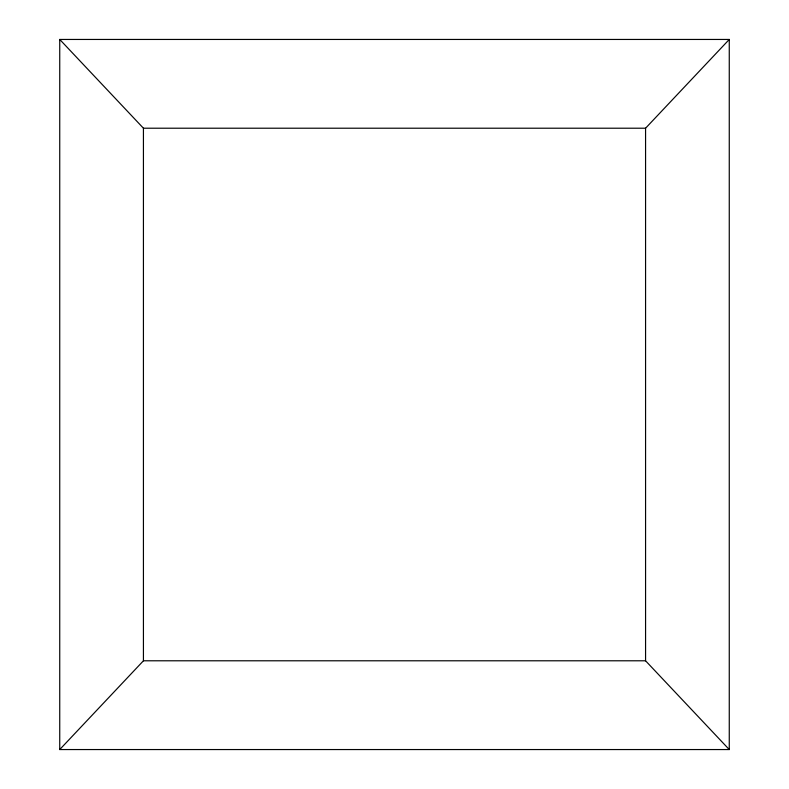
<?xml version="1.0" encoding="UTF-8"?>
<svg xmlns="http://www.w3.org/2000/svg" width="789" height="789" viewBox="0 0 789 789"><rect width="100%" height="100%" fill="white"/><g stroke="black" fill="none" stroke-linecap="round" stroke-linejoin="round"><path stroke-width="1.18" d="M59.737 749.55L143.43 660.788L143.43 128.213L59.737 39.45L729.263 39.45L729.263 749.55L59.737 749.55L59.737 39.45M729.263 749.55L645.57 660.788L645.57 128.213L729.263 39.45M143.43 128.213L645.57 128.213M143.43 660.788L645.57 660.788"/></g></svg>
